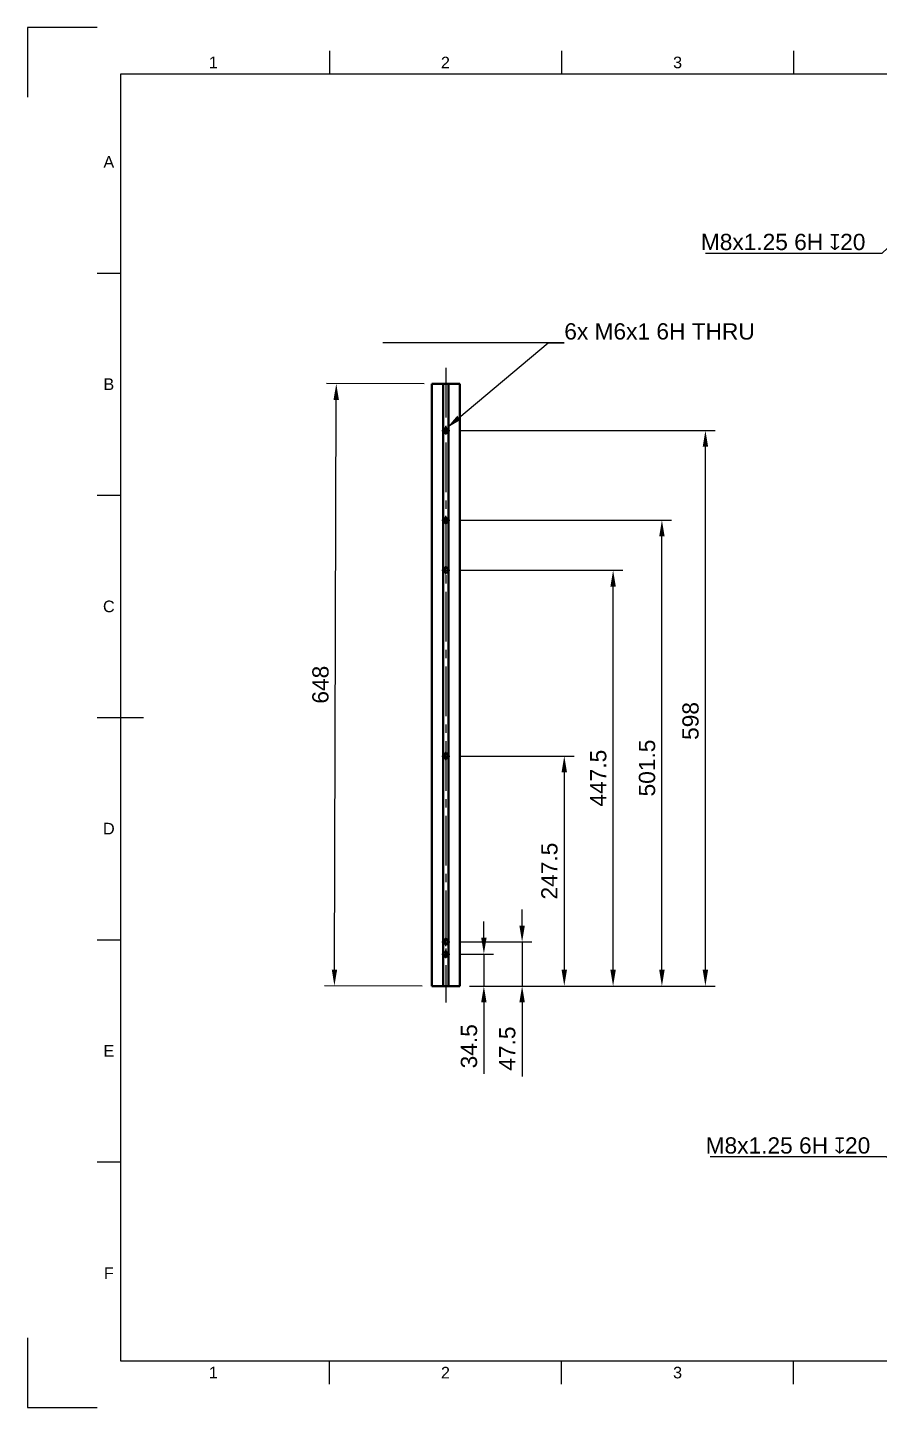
# Model space of a CAD drawing. Header units: millimetres. Extents: x 0 to 420, y 0 to 297.
# Drawn here: x 0 to 183.5, y 0 to 297 of the extents above; entities that cross this region are included whole.
import ezdxf
from ezdxf import colors
from ezdxf.entities.mleader import LeaderData, LeaderLine
from ezdxf.enums import TextEntityAlignment as Align
from ezdxf.math import Vec2, Vec3

# ---------------------------------------------------------------- set-up
doc = ezdxf.new("R2010")
doc.units = ezdxf.units.MM
doc.header["$LTSCALE"] = 0.75
doc.linetypes.add('CENTER2', pattern=[28.575, 19.05, -3.175, 3.175, -3.175])
for name, color, linetype, lineweight in [('Annotations', 7, 'Continuous', 25), ('Border', 7, 'Continuous', 25), ('Center Lines', 7, 'CENTER2', 25), ('Dimensions', 7, 'Continuous', 25), ('Visible', 7, 'Continuous', 50)]:
    doc.layers.add(name, color=color, linetype=linetype, lineweight=lineweight)
doc.styles.add('FusionTitle', font='arial.ttf')
doc.styles.get("Standard").update_dxf_attribs({"font": 'arial.ttf'})
doc.dimstyles.new('ISO-25', dxfattribs={"dimtxt": 3.5, "dimasz": 3.5, "dimexe": 2.1, "dimexo": 2.1, "dimgap": 1.4, "dimtad": 1, "dimzin": 12, "dimdsep": 46, "dimtxsty": 'Standard', "dimcen": 0, "dimclrd": 256, "dimclre": 256, "dimclrt": 256, "dimazin": 3, "dimtp": 0.1, "dimtm": 0.1, "dimtfac": 0.714286, "dimtmove": 0, "dimatfit": 3, "dimfxl": 1, "dimtzin": 12, "dimarcsym": 0})

# ---------------------------------------------------------------- blocks, each defined once
blk = doc.blocks.new('ISO_A3_SHEET')
at = {"layer": 'Border'}
for p, q in [((65, 292), (65, 287)), ((115, 292), (115, 287)), ((165, 292), (165, 287)), ((410, 287), (20, 287)), ((20, 287), (20, 10)), ((15, 244.16666), (20, 244.16666)), ((15, 196.33333), (20, 196.33333)), ((15, 148.5), (25, 148.5)), ((15, 100.66667), (20, 100.66667)), ((15, 52.83334), (20, 52.83334)), ((20, 10), (410, 10)), ((65, 5), (65, 10)), ((115, 5), (115, 10)), ((165, 5), (165, 10))]:
    blk.add_line(p, q, dxfattribs=at)
at = {"layer": 'Defpoints'}
for p, q in [((15, 297), (0, 297)), ((0, 297), (0, 282)), ((0, 15), (0, 0)), ((0, 0), (15, 0))]:
    blk.add_line(p, q, dxfattribs=at)
at = {"layer": 'Border', "style": 'FusionTitle'}
for s, p in [('1', (40, 289.5)), ('2', (90, 289.5)), ('3', (140, 289.5)), ('A', (17.5, 268.08333)), ('B', (17.5, 220.25)), ('C', (17.5, 172.41667)), ('D', (17.5, 124.58334)), ('E', (17.5, 76.75001)), ('F', (17.5, 28.91668)), ('1', (40, 7.5)), ('2', (90, 7.5)), ('3', (140, 7.5))]:
    blk.add_text(s, height=2.5, dxfattribs=at).set_placement(p, align=Align.MIDDLE)
blk = doc.blocks.new('*D39')
at = {"layer": 'Defpoints', "color": 0, "transparency": 16777216}
for p in [(66.486387, 220.352527), (87.486287, 220.287713), (87.086287, 90.687713)]:
    blk.add_point(p, dxfattribs=at)
at = {"layer": 'Dimensions', "lineweight": -2, "transparency": 16777216}
for p, q in [((85.386297, 220.294194), (64.386397, 220.359009)), ((66.097189, 94.252511), (66.475584, 216.852544)), ((84.986297, 90.694194), (63.986397, 90.759009))]:
    blk.add_line(p, q, dxfattribs=at)
at = {"layer": 'Dimensions', "transparency": 16777216}
for points in [[(65.892254, 216.854344), (67.058915, 216.850743), (66.486387, 220.352527)], [(65.513858, 94.254311), (66.68052, 94.25071), (66.086387, 90.752527)]]:
    blk.add_solid(points, dxfattribs=at)
at = {"layer": 'Dimensions', "transparency": 16777216, "insert": (63.099396, 155.562364), "char_height": 3.5, "attachment_point": 5, "rotation": 89.8231849}
blk.add_mtext('648', dxfattribs=at)
blk = doc.blocks.new('*U10')
at = {"layer": 'Center Lines', "color": 0, "ltscale": 0.75, "transparency": 16777216}
blk.add_line((0, 68.3), (0, -68.3), dxfattribs=at)
blk = doc.blocks.new('*U17')
at = {"layer": 'Center Lines', "color": 0, "linetype": 'Continuous', "ltscale": 0.75, "transparency": 16777216}
for p, q in [((-0.892969, 0), (0.892969, 0)), ((0, -0.892969), (0, 0.892969))]:
    blk.add_line(p, q, dxfattribs=at)
blk = doc.blocks.new('*U18')
at = {"layer": 'Center Lines', "color": 0, "linetype": 'Continuous', "ltscale": 0.75, "transparency": 16777216}
for p, q in [((-0.892969, 0), (0.892969, 0)), ((0, -0.892969), (0, 0.892969))]:
    blk.add_line(p, q, dxfattribs=at)
blk = doc.blocks.new('*U19')
at = {"layer": 'Center Lines', "color": 0, "linetype": 'Continuous', "ltscale": 0.75, "transparency": 16777216}
for p, q in [((-0.892969, 0), (0.892969, 0)), ((0, -0.892969), (0, 0.892969))]:
    blk.add_line(p, q, dxfattribs=at)
blk = doc.blocks.new('*U20')
at = {"layer": 'Center Lines', "color": 0, "linetype": 'Continuous', "ltscale": 0.75, "transparency": 16777216}
for p, q in [((-0.892969, 0), (0.892969, 0)), ((0, -0.892969), (0, 0.892969))]:
    blk.add_line(p, q, dxfattribs=at)
blk = doc.blocks.new('*U21')
at = {"layer": 'Center Lines', "color": 0, "linetype": 'Continuous', "ltscale": 0.75, "transparency": 16777216}
for p, q in [((-0.892969, 0), (0.892969, 0)), ((0, -0.892969), (0, 0.892969))]:
    blk.add_line(p, q, dxfattribs=at)
blk = doc.blocks.new('*U22')
at = {"layer": 'Center Lines', "color": 0, "linetype": 'Continuous', "ltscale": 0.75, "transparency": 16777216}
for p, q in [((-0.892969, 0), (0.892969, 0)), ((0, -0.892969), (0, 0.892969))]:
    blk.add_line(p, q, dxfattribs=at)
blk = doc.blocks.new('*D40')
at = {"layer": 'Defpoints', "color": 0, "transparency": 16777216}
for p in [(90.979255, 97.587705), (98.278561, 97.587705), (93.086287, 90.687713)]:
    blk.add_point(p, dxfattribs=at)
at = {"layer": 'Dimensions', "lineweight": -2, "transparency": 16777216}
for p, q in [((98.278561, 101.087705), (98.278561, 104.587705)), ((93.079255, 97.587705), (100.378561, 97.587705)), ((98.278561, 97.587705), (98.278561, 90.687713)), ((95.186287, 90.687713), (100.378561, 90.687713)), ((98.278561, 87.187713), (98.278561, 71.772433))]:
    blk.add_line(p, q, dxfattribs=at)
at = {"layer": 'Dimensions', "transparency": 16777216}
for points in [[(97.695228, 101.087705), (98.861894, 101.087705), (98.278561, 97.587705)], [(97.695228, 87.187713), (98.861894, 87.187713), (98.278561, 90.687713)]]:
    blk.add_solid(points, dxfattribs=at)
at = {"layer": 'Dimensions', "transparency": 16777216, "insert": (95.090362, 77.730073), "char_height": 3.5, "attachment_point": 5, "rotation": 90}
blk.add_mtext('34.5', dxfattribs=at)
blk = doc.blocks.new('*D41')
at = {"layer": 'Defpoints', "color": 0, "transparency": 16777216}
for p in [(90.979255, 100.187513), (106.512094, 100.187513), (93.086287, 90.687713)]:
    blk.add_point(p, dxfattribs=at)
at = {"layer": 'Dimensions', "lineweight": -2, "transparency": 16777216}
for p, q in [((106.512094, 103.687513), (106.512094, 107.187513)), ((93.079255, 100.187513), (108.612094, 100.187513)), ((106.512094, 100.187513), (106.512094, 90.687713)), ((95.186287, 90.687713), (108.612094, 90.687713)), ((106.512094, 87.187713), (106.512094, 71.204194))]:
    blk.add_line(p, q, dxfattribs=at)
at = {"layer": 'Dimensions', "transparency": 16777216}
for points in [[(105.92876, 103.687513), (107.095427, 103.687513), (106.512094, 100.187513)], [(105.92876, 87.187713), (107.095427, 87.187713), (106.512094, 90.687713)]]:
    blk.add_solid(points, dxfattribs=at)
at = {"layer": 'Dimensions', "transparency": 16777216, "insert": (103.332251, 77.233457), "char_height": 3.5, "attachment_point": 5, "rotation": 90}
blk.add_mtext('47.5', dxfattribs=at)
blk = doc.blocks.new('*D42')
at = {"layer": 'Defpoints', "color": 0, "transparency": 16777216}
for p in [(90.979255, 140.187513), (93.086287, 90.687713), (115.595695, 90.687713)]:
    blk.add_point(p, dxfattribs=at)
at = {"layer": 'Dimensions', "lineweight": -2, "transparency": 16777216}
for p, q in [((93.079255, 140.187513), (117.695695, 140.187513)), ((115.595695, 136.687513), (115.595695, 94.187713)), ((95.186287, 90.687713), (117.695695, 90.687713))]:
    blk.add_line(p, q, dxfattribs=at)
at = {"layer": 'Dimensions', "transparency": 16777216}
for points in [[(115.012362, 136.687513), (116.179029, 136.687513), (115.595695, 140.187513)], [(115.012362, 94.187713), (116.179029, 94.187713), (115.595695, 90.687713)]]:
    blk.add_solid(points, dxfattribs=at)
at = {"layer": 'Dimensions', "transparency": 16777216, "insert": (112.40869, 115.437613), "char_height": 3.5, "attachment_point": 5, "rotation": 90}
blk.add_mtext('247.5', dxfattribs=at)
blk = doc.blocks.new('*D43')
at = {"layer": 'Defpoints', "color": 0, "transparency": 16777216}
for p in [(90.979255, 180.187513), (126.110245, 180.187513), (93.086287, 90.687713)]:
    blk.add_point(p, dxfattribs=at)
at = {"layer": 'Dimensions', "lineweight": -2, "transparency": 16777216}
for p, q in [((93.079255, 180.187513), (128.210245, 180.187513)), ((126.110245, 94.187713), (126.110245, 176.687513)), ((95.186287, 90.687713), (128.210245, 90.687713))]:
    blk.add_line(p, q, dxfattribs=at)
at = {"layer": 'Dimensions', "transparency": 16777216}
for points in [[(125.526912, 176.687513), (126.693578, 176.687513), (126.110245, 180.187513)], [(125.526912, 94.187713), (126.693578, 94.187713), (126.110245, 90.687713)]]:
    blk.add_solid(points, dxfattribs=at)
at = {"layer": 'Dimensions', "transparency": 16777216, "insert": (122.930402, 135.437613), "char_height": 3.5, "attachment_point": 5, "rotation": 90}
blk.add_mtext('447.5', dxfattribs=at)
blk = doc.blocks.new('*D44')
at = {"layer": 'Defpoints', "color": 0, "transparency": 16777216}
for p in [(90.979255, 190.987705), (136.624797, 190.987705), (93.086287, 90.687713)]:
    blk.add_point(p, dxfattribs=at)
at = {"layer": 'Dimensions', "lineweight": -2, "transparency": 16777216}
for p, q in [((93.079255, 190.987705), (138.724797, 190.987705)), ((136.624797, 94.187713), (136.624797, 187.487705)), ((95.186287, 90.687713), (138.724797, 90.687713))]:
    blk.add_line(p, q, dxfattribs=at)
at = {"layer": 'Dimensions', "transparency": 16777216}
for points in [[(136.041463, 187.487705), (137.20813, 187.487705), (136.624797, 190.987705)], [(136.041463, 94.187713), (137.20813, 94.187713), (136.624797, 90.687713)]]:
    blk.add_solid(points, dxfattribs=at)
at = {"layer": 'Dimensions', "transparency": 16777216, "insert": (133.437791, 137.623191), "char_height": 3.5, "attachment_point": 5, "rotation": 90}
blk.add_mtext('501.5', dxfattribs=at)
blk = doc.blocks.new('*D45')
at = {"layer": 'Defpoints', "color": 0, "transparency": 16777216}
for p in [(90.979763, 210.287725), (145.992303, 210.287725), (93.086287, 90.687713)]:
    blk.add_point(p, dxfattribs=at)
at = {"layer": 'Dimensions', "lineweight": -2, "transparency": 16777216}
for p, q in [((93.079763, 210.287725), (148.092303, 210.287725)), ((145.992303, 94.187713), (145.992303, 206.787725)), ((95.186287, 90.687713), (148.092303, 90.687713))]:
    blk.add_line(p, q, dxfattribs=at)
at = {"layer": 'Dimensions', "transparency": 16777216}
for points in [[(145.40897, 206.787725), (146.575637, 206.787725), (145.992303, 210.287725)], [(145.40897, 94.187713), (146.575637, 94.187713), (145.992303, 90.687713)]]:
    blk.add_solid(points, dxfattribs=at)
at = {"layer": 'Dimensions', "transparency": 16777216, "insert": (142.805298, 147.751848), "char_height": 3.5, "attachment_point": 5, "rotation": 90}
blk.add_mtext('598', dxfattribs=at)

msp = doc.modelspace()

# ---------------------------------------------------------------- linework, layer by layer
at = {"layer": 'Visible', "extrusion": (0, 1, 0)}
for p, q in [((87.0863, 220.2877, 2.6), (87.0863, 90.6877, 2.6)), ((89.4863, 220.2877, 3), (87.4863, 220.2877, 3)), ((90.6863, 220.2877, 1.2), (89.4863, 220.2877, 1.2)), ((89.4863, 90.6877, 3), (89.4863, 220.2877, 3)), ((92.6863, 220.2877, 3), (90.6863, 220.2877, 3)), ((90.6863, 90.6877, 3), (90.6863, 220.2877, 3)), ((93.0863, 90.6877, 2.6), (93.0863, 220.2877, 2.6)), ((87.4863, 90.6877, 3), (89.4863, 90.6877, 3)), ((89.4863, 90.6877, 1.2), (90.6863, 90.6877, 1.2)), ((90.6863, 90.6877, 3), (92.6863, 90.6877, 3))]:
    msp.add_line(p, q, dxfattribs=at)
for centre, start, end in [((-87.4863, 2.6, 220.2877), 0, 90), ((-92.6863, 2.6, 220.2877), 90, 180), ((-87.4863, 2.6, 90.6877), 0, 90), ((-92.6863, 2.6, 90.6877), 90, 180)]:
    msp.add_arc(centre, 0.4, start, end, dxfattribs=at)
at = {"layer": 'Visible', "extrusion": (-2.969e-13, 0, -1)}
for radius, start, end in [(0.5035, 40.529989, 139.470011), (0.6147, 255.032441, 284.967559)]:
    msp.add_arc((-90.0868, 210.2877, -1.2), radius, start, end, dxfattribs=at)
at = {"layer": 'Visible', "extrusion": (-1.95e-13, -8.71e-14, -1)}
for centre in [(-90.0863, 190.9877, -1.2), (-90.0863, 97.5877, -1.2)]:
    msp.add_arc(centre, 0.5035, 40.529989, 139.470011, dxfattribs=at)
at = {"layer": 'Visible', "extrusion": (-2.853e-13, -4.33e-14, -1)}
for centre in [(-90.0863, 190.9877, -1.2), (-90.0863, 97.5877, -1.2)]:
    msp.add_arc(centre, 0.6147, 255.032441, 284.967559, dxfattribs=at)
at = {"layer": 'Visible', "extrusion": (-2.966e-13, -8.8e-15, -1)}
for centre in [(-90.0863, 180.1875, -1.2), (-90.0863, 140.1875, -1.2), (-90.0863, 100.1875, -1.2)]:
    msp.add_arc(centre, 0.5035, 267.914394, 6.854416, dxfattribs=at)
at = {"layer": 'Visible', "extrusion": (-2.272e-13, 1.098e-13, -1)}
for centre in [(-90.0863, 180.1875, -1.2), (-90.0863, 140.1875, -1.2), (-90.0863, 100.1875, -1.2)]:
    msp.add_arc(centre, 0.6147, 122.416846, 152.351964, dxfattribs=at)
at = {"layer": 'Visible'}
for points, knots in [([(89.928, 209.6939, 1.2), (89.8544, 209.7208, 1.2), (89.7867, 209.7616, 1.2), (89.673, 209.8655, 1.2), (89.6275, 209.9267, 1.2), (89.5642, 210.0609, 1.2), (89.546, 210.1321, 1.2), (89.5386, 210.2747, 1.2), (89.5485, 210.3447, 1.2), (89.5855, 210.4499, 1.2), (89.6038, 210.4873, 1.2), (89.6486, 210.556, 1.2), (89.6746, 210.5872, 1.2), (89.7041, 210.6149, 1.2)], [0, 0, 0, 0, 0.117587534, 0.117587534, 0.23108734, 0.23108734, 0.340497787, 0.340497787, 0.445817318, 0.445817318, 0.508296731, 0.508296731, 0.56924861, 0.56924861, 0.56924861, 0.56924861]), ([(89.7042, 210.6148, 1.055), (89.6952, 210.6045, 1.0558), (89.6867, 210.5937, 1.0567), (89.6787, 210.5826, 1.0576), (89.5744, 210.4383, 1.0688), (89.5551, 210.2368, 1.0801), (89.6303, 210.0753, 1.0913), (89.7064, 209.9117, 1.1028), (89.8765, 209.7959, 1.1142), (90.0566, 209.7851, 1.1256), (90.235, 209.7744, 1.1369), (90.416, 209.8669, 1.1482), (90.5118, 210.0178, 1.1595), (90.6078, 210.1689, 1.1708), (90.6144, 210.3724, 1.1821), (90.5285, 210.5294, 1.1934), (90.5118, 210.5599, 1.1956), (90.492, 210.5886, 1.1978), (90.4695, 210.6149, 1.2)], [-4.55635616, -4.55635616, -4.55635616, -4.55635616, -4.47476259, -4.47476259, -4.47476259, -3.41347446, -3.41347446, -3.41347446, -2.33811201, -2.33811201, -2.33811201, -1.27325327, -1.27325327, -1.27325327, -0.2066811, -0.2066811, -0.2066811, 0, 0, 0, 0]), ([(90.4695, 210.6149, 1.2), (90.518, 210.5694, 1.2), (90.5569, 210.5146, 1.2), (90.6132, 210.391, 1.2), (90.629, 210.3228, 1.2), (90.6344, 210.1815, 1.2), (90.6228, 210.1096, 1.2), (90.5722, 209.9716, 1.2), (90.5327, 209.9072, 1.2), (90.4502, 209.8169, 1.2), (90.4141, 209.7859, 1.2), (90.3344, 209.7325, 1.2), (90.2911, 209.7105, 1.2), (90.2456, 209.6939, 1.2)], [0, 0, 0, 0, 0.0997698, 0.0997698, 0.203618253, 0.203618253, 0.311543588, 0.311543588, 0.423543967, 0.423543967, 0.494427949, 0.494427949, 0.566847306, 0.566847306, 0.566847306, 0.566847306]), ([(89.9275, 190.3939, 1.2), (89.8539, 190.4208, 1.2), (89.7862, 190.4616, 1.2), (89.6725, 190.5654, 1.2), (89.627, 190.6267, 1.2), (89.5636, 190.7608, 1.2), (89.5455, 190.832, 1.2), (89.5381, 190.9747, 1.2), (89.548, 191.0447, 1.2), (89.585, 191.1498, 1.2), (89.6033, 191.1873, 1.2), (89.6481, 191.256, 1.2), (89.6741, 191.2872, 1.2), (89.7036, 191.3149, 1.2)], [0, 0, 0, 0, 0.117587534, 0.117587534, 0.231087339, 0.231087339, 0.340497785, 0.340497785, 0.445817316, 0.445817316, 0.508296729, 0.508296729, 0.569248608, 0.569248608, 0.569248608, 0.569248608]), ([(89.7037, 191.3148, 1.055), (89.6946, 191.3043, 1.0558), (89.686, 191.2935, 1.0567), (89.678, 191.2823, 1.0576), (89.5737, 191.1378, 1.0689), (89.5547, 190.9363, 1.0801), (89.63, 190.7749, 1.0914), (89.7062, 190.6113, 1.1028), (89.8764, 190.4957, 1.1142), (90.0565, 190.4851, 1.1256), (90.235, 190.4745, 1.1369), (90.4158, 190.5672, 1.1482), (90.5115, 190.7181, 1.1595), (90.6074, 190.8693, 1.1708), (90.6138, 191.0728, 1.1821), (90.5278, 191.2298, 1.1934), (90.5112, 191.2601, 1.1956), (90.4914, 191.2886, 1.1978), (90.469, 191.3149, 1.2)], [-4.55635616, -4.55635616, -4.55635616, -4.55635616, -4.47391849, -4.47391849, -4.47391849, -3.41263245, -3.41263245, -3.41263245, -2.33727987, -2.33727987, -2.33727987, -1.27242766, -1.27242766, -1.27242766, -0.20586967, -0.20586967, -0.20586967, 0, 0, 0, 0]), ([(89.5864, 180.2476, 1.2), (89.5871, 180.3141, 1.2), (89.601, 180.3798, 1.2), (89.6539, 180.505, 1.2), (89.6933, 180.5628, 1.2), (89.7937, 180.6624, 1.2), (89.8544, 180.7025, 1.2), (89.9902, 180.7588, 1.2), (90.0644, 180.7734, 1.2), (90.1867, 180.7738, 1.2), (90.234, 180.7681, 1.2), (90.3272, 180.7457, 1.2), (90.3727, 180.7286, 1.2), (90.4158, 180.7064, 1.2)], [0, 0, 0, 0, 0.0997698, 0.0997698, 0.203618253, 0.203618253, 0.311543588, 0.311543588, 0.423543967, 0.423543967, 0.494427949, 0.494427949, 0.566847306, 0.566847306, 0.566847306, 0.566847306]), ([(90.1044, 179.6853, 1.055), (90.2359, 179.6913, 1.0633), (90.3656, 179.7483, 1.0717), (90.4553, 179.845, 1.08), (90.5786, 179.9778, 1.0914), (90.6214, 180.1801, 1.1029), (90.5624, 180.3514, 1.1144), (90.504, 180.5209, 1.1257), (90.3487, 180.6531, 1.137), (90.1721, 180.6836, 1.1484), (89.9946, 180.7144, 1.1597), (89.8029, 180.641, 1.1711), (89.6912, 180.4997, 1.1825), (89.6341, 180.4274, 1.1883), (89.5974, 180.3391, 1.1942), (89.5864, 180.2476, 1.2)], [24.90790873, 24.90790873, 24.90790873, 24.90790873, 25.69413569, 25.69413569, 25.69413569, 26.77391525, 26.77391525, 26.77391525, 27.84175923, 27.84175923, 27.84175923, 28.91520012, 28.91520012, 28.91520012, 29.46426489, 29.46426489, 29.46426489, 29.46426489]), ([(89.5864, 140.2476, 1.2), (89.5871, 140.3141, 1.2), (89.601, 140.3798, 1.2), (89.6539, 140.505, 1.2), (89.6933, 140.5628, 1.2), (89.7937, 140.6624, 1.2), (89.8544, 140.7025, 1.2), (89.9902, 140.7588, 1.2), (90.0644, 140.7734, 1.2), (90.1867, 140.7738, 1.2), (90.234, 140.7681, 1.2), (90.3272, 140.7457, 1.2), (90.3727, 140.7286, 1.2), (90.4158, 140.7064, 1.2)], [0, 0, 0, 0, 0.0997698, 0.0997698, 0.203618253, 0.203618253, 0.311543588, 0.311543588, 0.423543967, 0.423543967, 0.494427949, 0.494427949, 0.566847306, 0.566847306, 0.566847306, 0.566847306]), ([(90.1044, 139.6853, 1.055), (90.2359, 139.6913, 1.0633), (90.3656, 139.7483, 1.0717), (90.4553, 139.845, 1.08), (90.5786, 139.9778, 1.0914), (90.6214, 140.1801, 1.1029), (90.5624, 140.3514, 1.1144), (90.504, 140.5209, 1.1257), (90.3487, 140.6531, 1.137), (90.1721, 140.6836, 1.1484), (89.9946, 140.7144, 1.1597), (89.8029, 140.641, 1.1711), (89.6912, 140.4997, 1.1825), (89.6341, 140.4274, 1.1883), (89.5974, 140.3391, 1.1942), (89.5864, 140.2476, 1.2)], [24.90790873, 24.90790873, 24.90790873, 24.90790873, 25.69413569, 25.69413569, 25.69413569, 26.77391525, 26.77391525, 26.77391525, 27.84175923, 27.84175923, 27.84175923, 28.91520012, 28.91520012, 28.91520012, 29.46426489, 29.46426489, 29.46426489, 29.46426489]), ([(89.5864, 100.2476, 1.2), (89.5871, 100.3141, 1.2), (89.601, 100.3798, 1.2), (89.6539, 100.505, 1.2), (89.6933, 100.5628, 1.2), (89.7937, 100.6624, 1.2), (89.8544, 100.7025, 1.2), (89.9902, 100.7588, 1.2), (90.0644, 100.7734, 1.2), (90.1867, 100.7738, 1.2), (90.234, 100.7681, 1.2), (90.3272, 100.7457, 1.2), (90.3727, 100.7286, 1.2), (90.4158, 100.7064, 1.2)], [0, 0, 0, 0, 0.0997698, 0.0997698, 0.203618253, 0.203618253, 0.311543588, 0.311543588, 0.423543967, 0.423543967, 0.494427949, 0.494427949, 0.566847306, 0.566847306, 0.566847306, 0.566847306]), ([(90.1044, 99.6853, 1.055), (90.2359, 99.6913, 1.0633), (90.3656, 99.7483, 1.0717), (90.4553, 99.845, 1.08), (90.5786, 99.9778, 1.0914), (90.6214, 100.1801, 1.1029), (90.5624, 100.3514, 1.1144), (90.504, 100.5209, 1.1257), (90.3487, 100.6531, 1.137), (90.1721, 100.6836, 1.1484), (89.9946, 100.7144, 1.1597), (89.8029, 100.641, 1.1711), (89.6912, 100.4997, 1.1825), (89.6341, 100.4274, 1.1883), (89.5974, 100.3391, 1.1942), (89.5864, 100.2476, 1.2)], [24.90790873, 24.90790873, 24.90790873, 24.90790873, 25.69413569, 25.69413569, 25.69413569, 26.77391525, 26.77391525, 26.77391525, 27.84175923, 27.84175923, 27.84175923, 28.91520012, 28.91520012, 28.91520012, 29.46426489, 29.46426489, 29.46426489, 29.46426489]), ([(89.9275, 96.9939, 1.2), (89.8539, 97.0208, 1.2), (89.7862, 97.0616, 1.2), (89.6725, 97.1654, 1.2), (89.627, 97.2267, 1.2), (89.5636, 97.3608, 1.2), (89.5455, 97.432, 1.2), (89.5381, 97.5747, 1.2), (89.548, 97.6447, 1.2), (89.585, 97.7498, 1.2), (89.6033, 97.7873, 1.2), (89.6481, 97.856, 1.2), (89.6741, 97.8872, 1.2), (89.7036, 97.9149, 1.2)], [0, 0, 0, 0, 0.117587534, 0.117587534, 0.23108734, 0.23108734, 0.340497787, 0.340497787, 0.445817318, 0.445817318, 0.508296731, 0.508296731, 0.56924861, 0.56924861, 0.56924861, 0.56924861]), ([(89.7037, 97.9148, 1.055), (89.6946, 97.9043, 1.0558), (89.686, 97.8935, 1.0567), (89.678, 97.8823, 1.0576), (89.5737, 97.7378, 1.0689), (89.5547, 97.5363, 1.0801), (89.63, 97.3749, 1.0914), (89.7062, 97.2113, 1.1028), (89.8764, 97.0957, 1.1142), (90.0565, 97.0851, 1.1256), (90.235, 97.0745, 1.1369), (90.4158, 97.1672, 1.1482), (90.5115, 97.3181, 1.1595), (90.6074, 97.4693, 1.1708), (90.6138, 97.6728, 1.1821), (90.5278, 97.8298, 1.1934), (90.5112, 97.8601, 1.1956), (90.4914, 97.8886, 1.1978), (90.469, 97.9149, 1.2)], [-4.55635616, -4.55635616, -4.55635616, -4.55635616, -4.47391849, -4.47391849, -4.47391849, -3.41263245, -3.41263245, -3.41263245, -2.33727987, -2.33727987, -2.33727987, -1.27242766, -1.27242766, -1.27242766, -0.20586967, -0.20586967, -0.20586967, 0, 0, 0, 0])]:
    msp.add_open_spline(points, degree=3, knots=knots, dxfattribs=at)
at = {"layer": 'Visible', "extrusion": (-5.91743e-11, 5.3145e-11, -1)}
msp.add_open_spline([(90.469, 191.3149, 1.2), (90.5174, 191.2694, 1.2), (90.5564, 191.2146, 1.2), (90.6127, 191.091, 1.2), (90.6285, 191.0228, 1.2), (90.6339, 190.8815, 1.2), (90.6223, 190.8096, 1.2), (90.5717, 190.6716, 1.2), (90.5322, 190.6071, 1.2), (90.4497, 190.5169, 1.2), (90.4136, 190.4859, 1.2), (90.3339, 190.4325, 1.2), (90.2906, 190.4105, 1.2), (90.245, 190.3939, 1.2)], degree=3, knots=[0, 0, 0, 0, 0.0997698, 0.0997698, 0.203618255, 0.203618255, 0.31154359, 0.31154359, 0.42354397, 0.42354397, 0.494427952, 0.494427952, 0.56684731, 0.56684731, 0.56684731, 0.56684731], dxfattribs=at)
at = {"layer": 'Visible', "extrusion": (1.31518e-11, -6.034e-13, -1)}
msp.add_open_spline([(90.6308, 180.4728, 1.2), (90.6608, 180.4003, 1.2), (90.6767, 180.3228, 1.2), (90.6772, 180.1689, 1.2), (90.663, 180.094, 1.2), (90.6071, 179.9565, 1.2), (90.567, 179.8949, 1.2), (90.467, 179.7929, 1.2), (90.4089, 179.7528, 1.2), (90.3064, 179.7088, 1.2), (90.2665, 179.697, 1.2), (90.1856, 179.6834, 1.2), (90.145, 179.6814, 1.2), (90.1046, 179.6843, 1.2)], degree=3, knots=[0, 0, 0, 0, 0.117587534, 0.117587534, 0.23108734, 0.23108734, 0.340497787, 0.340497787, 0.445817318, 0.445817318, 0.508296731, 0.508296731, 0.56924861, 0.56924861, 0.56924861, 0.56924861], dxfattribs=at)
at = {"layer": 'Visible', "extrusion": (7.5876e-12, -3.481e-13, -1)}
msp.add_open_spline([(90.6308, 140.4728, 1.2), (90.6608, 140.4003, 1.2), (90.6767, 140.3228, 1.2), (90.6772, 140.1689, 1.2), (90.663, 140.094, 1.2), (90.6071, 139.9565, 1.2), (90.567, 139.8949, 1.2), (90.467, 139.7929, 1.2), (90.4089, 139.7528, 1.2), (90.3064, 139.7088, 1.2), (90.2665, 139.697, 1.2), (90.1856, 139.6834, 1.2), (90.145, 139.6814, 1.2), (90.1046, 139.6843, 1.2)], degree=3, knots=[0, 0, 0, 0, 0.117587534, 0.117587534, 0.23108734, 0.23108734, 0.340497787, 0.340497787, 0.445817318, 0.445817318, 0.508296731, 0.508296731, 0.56924861, 0.56924861, 0.56924861, 0.56924861], dxfattribs=at)
at = {"layer": 'Visible', "extrusion": (2.5292e-12, -1.16e-13, -1)}
msp.add_open_spline([(90.6308, 100.4728, 1.2), (90.6608, 100.4003, 1.2), (90.6767, 100.3228, 1.2), (90.6772, 100.1689, 1.2), (90.663, 100.094, 1.2), (90.6071, 99.9565, 1.2), (90.567, 99.8949, 1.2), (90.467, 99.7929, 1.2), (90.4089, 99.7528, 1.2), (90.3064, 99.7088, 1.2), (90.2665, 99.697, 1.2), (90.1856, 99.6834, 1.2), (90.145, 99.6814, 1.2), (90.1046, 99.6843, 1.2)], degree=3, knots=[0, 0, 0, 0, 0.117587534, 0.117587534, 0.23108734, 0.23108734, 0.340497787, 0.340497787, 0.445817318, 0.445817318, 0.508296731, 0.508296731, 0.56924861, 0.56924861, 0.56924861, 0.56924861], dxfattribs=at)
at = {"layer": 'Visible', "extrusion": (1.08401e-11, 3.2892e-12, -1)}
msp.add_open_spline([(90.469, 97.9149, 1.2), (90.5174, 97.8694, 1.2), (90.5564, 97.8146, 1.2), (90.6127, 97.691, 1.2), (90.6285, 97.6228, 1.2), (90.6339, 97.4815, 1.2), (90.6223, 97.4096, 1.2), (90.5717, 97.2716, 1.2), (90.5322, 97.2071, 1.2), (90.4497, 97.1169, 1.2), (90.4136, 97.0859, 1.2), (90.3339, 97.0325, 1.2), (90.2906, 97.0105, 1.2), (90.245, 96.9939, 1.2)], degree=3, knots=[0, 0, 0, 0, 0.0997698, 0.0997698, 0.203618253, 0.203618253, 0.311543588, 0.311543588, 0.423543967, 0.423543967, 0.494427949, 0.494427949, 0.566847306, 0.566847306, 0.566847306, 0.566847306], dxfattribs=at)

# ---------------------------------------------------------------- block references
at = {"layer": 'Border'}
msp.add_blockref('ISO_A3_SHEET', (0, 0), dxfattribs=at)
at = {"layer": 'Center Lines', "ltscale": 0.75}
for name, p in [('*U10', (90.0863, 155.4877)), ('*U22', (90.0868, 210.2877)), ('*U21', (90.0863, 190.9877)), ('*U20', (90.0863, 180.1875)), ('*U19', (90.0863, 140.1875)), ('*U18', (90.0863, 100.1875)), ('*U17', (90.0863, 97.5877))]:
    msp.add_blockref(name, p, dxfattribs=at)

# ---------------------------------------------------------------- dimensions: what is measured, and where the dimension line sits
at = {"layer": 'Dimensions'}
dim = msp.add_aligned_dim(p1=(87.0863, 90.6877), p2=(87.4863, 220.2877), distance=21, dimstyle='ISO-25', override={"dimlfac": 5, "dimclrd": 256, "dimclre": 256}, dxfattribs=at)
dim.commit()
dim.dimension.update_dxf_attribs({"geometry": '*D39', "text_midpoint": (63.0994, 155.5624)})
for base, p1, p2, picture, middle in [((145.9923, 210.2877), (93.0863, 90.6877), (90.9798, 210.2877), '*D45', (145.9923, 147.7518)), ((136.6248, 190.9877), (93.0863, 90.6877), (90.9793, 190.9877), '*D44', (136.6248, 137.6232)), ((126.1102, 180.1875), (93.0863, 90.6877), (90.9793, 180.1875), '*D43', (126.1102, 135.4376)), ((115.5957, 90.6877), (90.9793, 140.1875), (93.0863, 90.6877), '*D42', (115.5957, 115.4376)), ((106.5121, 100.1875), (93.0863, 90.6877), (90.9793, 100.1875), '*D41', (106.5121, 77.2335)), ((98.2786, 97.5877), (93.0863, 90.6877), (90.9793, 97.5877), '*D40', (98.2786, 77.7301))]:
    dim = msp.add_linear_dim(base=base, p1=p1, p2=p2, angle=90, dimstyle='ISO-25', override={"dimlfac": 5}, dxfattribs=at)
    dim.commit()
    dim.dimension.update_dxf_attribs({"geometry": picture, "text_midpoint": middle, "dimtype": 160})

# ---------------------------------------------------------------- leaders
at = {"layer": 'Annotations'}
ml = msp.add_multileader_mtext('Standard', dxfattribs=at)
ml.set_content('M8x1.25 6H {\\Famgdt|c0;x}20', color=256)
ml.set_leader_properties()
ml.build(insert=Vec2(0, 0))
ml.multileader.update_dxf_attribs({"text_left_attachment_type": 5, "text_right_attachment_type": 5, "dogleg_length": 3.5, "arrow_head_size": 3.5})
ctx = ml.context
ctx.base_point, ctx.char_height, ctx.arrow_head_size, ctx.landing_gap_size, ctx.plane_origin = Vec3(143.7324, 248.3946), 3.5, 3.5, 0, Vec3(191.3355, 255.5382)
ctx.left_attachment, ctx.right_attachment, ctx.text_align_type = 5, 5, 2
notes = []
notes.append((ctx, [(0, (1, 1, 0), (183.9615, 248.3946), (-1, 0), 3.5, [(0, [(191.4852, 255.4441)], 0, [])])]))
ctx.mtext.insert, ctx.mtext.alignment, ctx.mtext.flow_direction = Vec3(180.4615, 252.6089), 3, 5
ml = msp.add_multileader_mtext('Standard', dxfattribs=at)
ml.set_content('6x M6x1 6H THRU', color=256)
ml.set_leader_properties()
ml.build(insert=Vec2(0, 0))
ml.multileader.update_dxf_attribs({"text_left_attachment_type": 5, "text_right_attachment_type": 5, "dogleg_length": 3.5, "arrow_head_size": 3.5})
ctx = ml.context
ctx.base_point, ctx.char_height, ctx.arrow_head_size, ctx.landing_gap_size, ctx.plane_origin = Vec3(115.5978, 229.1455), 3.5, 3.5, 0, Vec3(90.4695, 210.6149)
ctx.left_attachment, ctx.right_attachment = 5, 5
notes.append((ctx, [(0, (1, 1, 0), (112.0978, 229.1455), (1, 0), 3.5, [(0, [(90.2404, 210.7672)], 0, [])])]))
ctx.mtext.insert, ctx.mtext.flow_direction = Vec3(115.5978, 233.3598), 5
ml = msp.add_multileader_mtext('Standard', dxfattribs=at)
ml.set_content('M8x1.25 6H {\\Famgdt|c0;x}20', color=256)
ml.set_leader_properties()
ml.build(insert=Vec2(0, 0))
ml.multileader.update_dxf_attribs({"text_left_attachment_type": 5, "text_right_attachment_type": 5, "dogleg_length": 3.5, "arrow_head_size": 3.5})
ctx = ml.context
ctx.base_point, ctx.char_height, ctx.arrow_head_size, ctx.landing_gap_size, ctx.plane_origin = Vec3(144.7684, 53.9225), 3.5, 3.5, 0, Vec3(191.2769, 47.584)
ctx.left_attachment, ctx.right_attachment, ctx.text_align_type = 5, 5, 2
notes.append((ctx, [(0, (1, 1, 0), (184.9975, 53.9225), (-1, 0), 3.5, [(0, [(191.4485, 47.8399)], 0, [])])]))
ctx.mtext.insert, ctx.mtext.alignment, ctx.mtext.flow_direction = Vec3(181.4975, 58.1368), 3, 5
for ctx, leaders in notes:
    for number, flags, end, landing, length, lines in leaders:
        leader = LeaderData()
        leader.index, (leader.has_last_leader_line, leader.has_dogleg_vector, leader.attachment_direction) = number, flags
        leader.last_leader_point, leader.dogleg_vector, leader.dogleg_length = Vec3(end), Vec3(landing), length
        for number, points, colour, breaks in lines:
            line = LeaderLine()
            line.index, line.vertices, line.color, line.breaks = number, Vec3.list(points), colors.encode_raw_color(colour), breaks
            leader.lines.append(line)
        ctx.leaders.append(leader)

doc.saveas('drawing.dxf')
